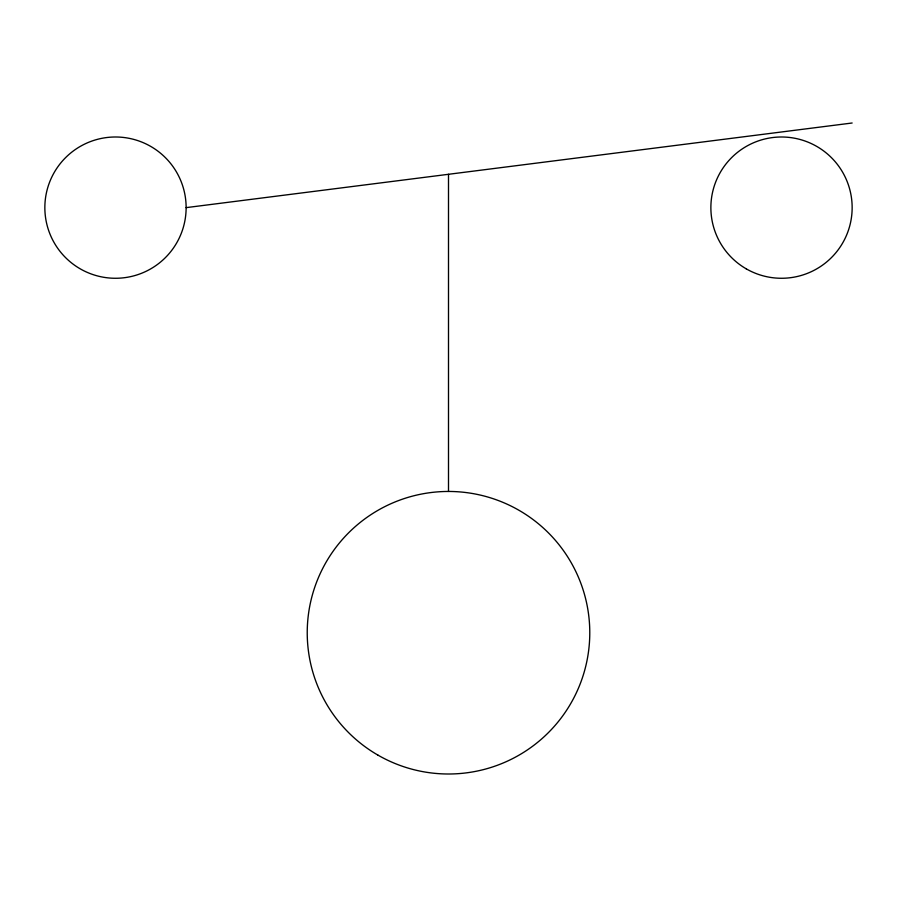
<?xml version="1.0" encoding="UTF-8"?>
<svg xmlns="http://www.w3.org/2000/svg" width="897" height="897" viewBox="0 0 897 897"><rect width="100%" height="100%" fill="white"/><g stroke="black" fill="none" stroke-linecap="round" stroke-linejoin="round"><path stroke-width="1.35" d="M186.128 207.633A70.639 70.639 0 0 0 80.169 146.458A70.639 70.639 0 0 0 80.169 268.808A70.639 70.639 0 0 0 186.128 207.633L852.15 123.001M448.5 174.287L448.5 491.444M377.861 755.072A141.278 141.278 0 0 0 589.778 632.721A141.278 141.278 0 0 0 377.861 510.382A141.278 141.278 0 0 0 377.861 755.072M746.192 268.808A70.639 70.639 0 0 0 852.15 207.633A70.639 70.639 0 0 0 746.192 146.458A70.639 70.639 0 0 0 746.192 268.808"/></g></svg>
